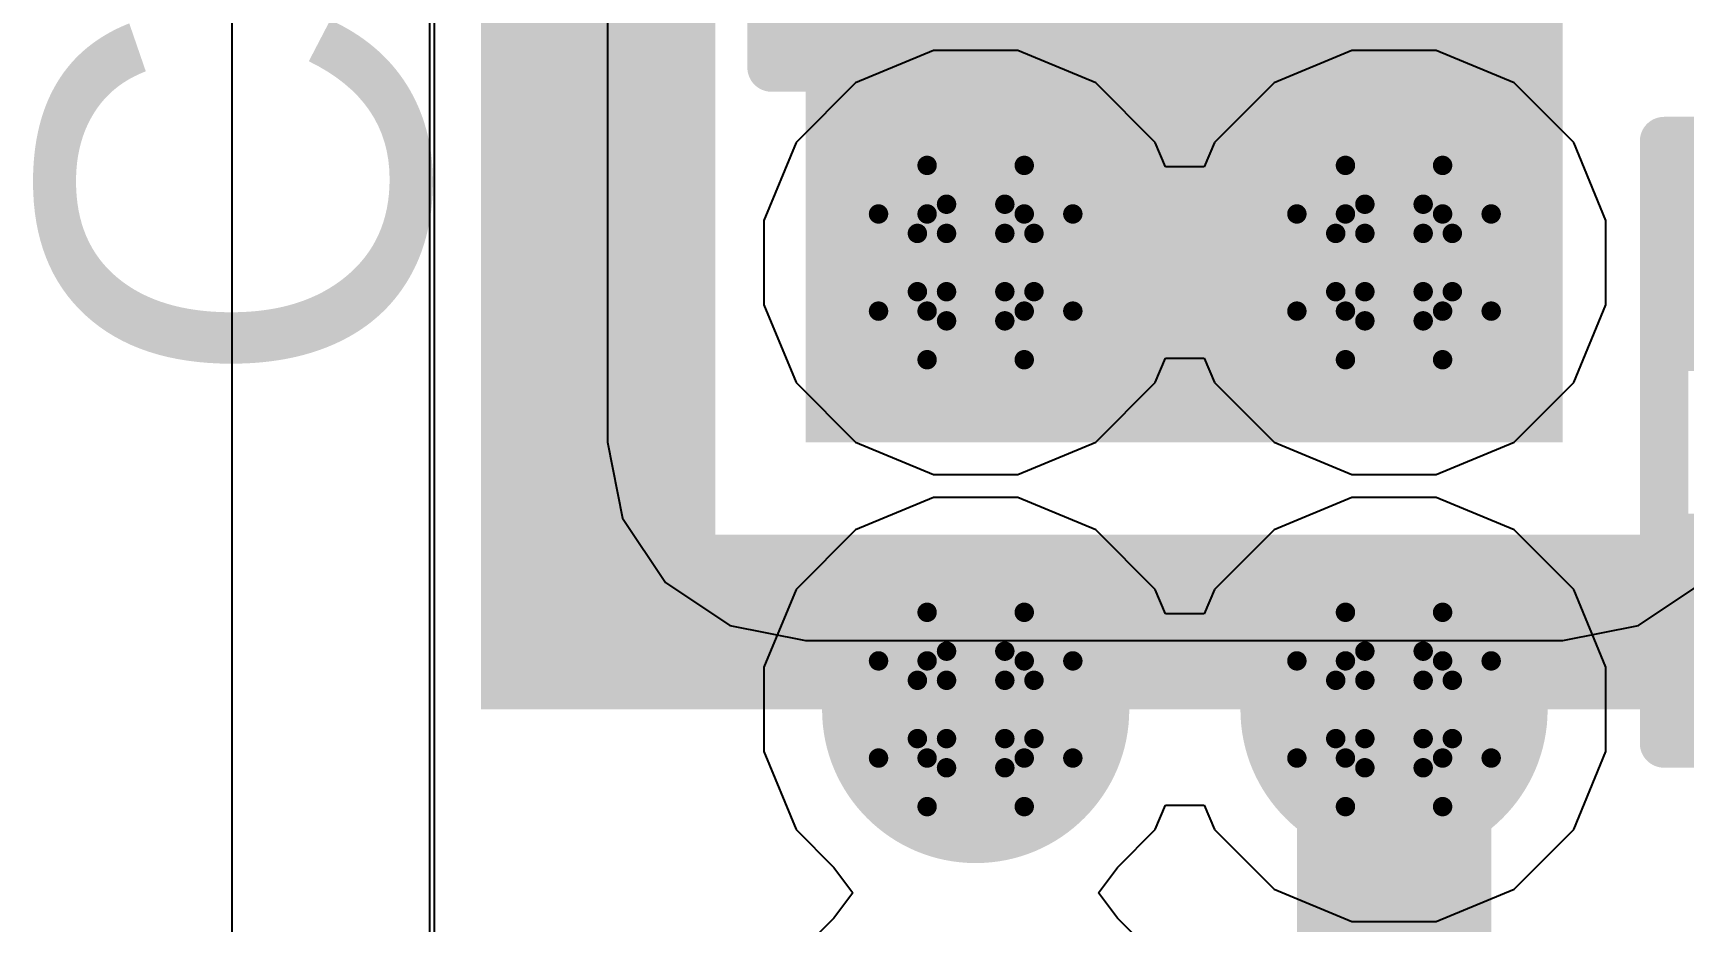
# Model space of a CAD drawing. Header units: inches. Extents: x -3 to 5259, y -3 to 5282.
# Drawn here: x 84.998 to 89.315, y 23.898 to 26.222 of the extents above; entities that cross this region are included whole.
import ezdxf

# ---------------------------------------------------------------- set-up
doc = ezdxf.new("R2010")
doc.units = ezdxf.units.IN
for name, color, linetype in [('Bottom Layer', 5, 'Continuous'), ('Bottom Solder', 6, 'Continuous'), ('Drill Drawing', 1, 'Continuous'), ('Layer 1', 16, 'Continuous'), ('Layer 2', 76, 'Continuous'), ('Top Layer', 1, 'Continuous'), ('Top Overlay', 2, 'Continuous'), ('Top Paste', 8, 'Continuous'), ('Top Solder', 216, 'Continuous'), ('Via Holes', 16, 'Continuous')]:
    doc.layers.add(name, color=color, linetype=linetype)
doc.styles.add('Arial', font='', dxfattribs={"height": 0.2})
doc.styles.get('Arial').set_extended_font_data('Arial')

# ---------------------------------------------------------------- blocks, each defined once
blk = doc.blocks.new('R___0402_52')
at = {"layer": 'Top Layer'}
for points in [[(-0.6985, -0.3175), (-0.6985, 0.3175), (-0.2413, 0.3175), (-0.2413, -0.3175)], [(0.2413, -0.3175), (0.2413, 0.3175), (0.6985, 0.3175), (0.6985, -0.3175)]]:
    blk.add_hatch(color=1, dxfattribs=at).paths.add_polyline_path(points)
at = {"layer": 'Top Paste'}
for points in [[(-0.6985, -0.3175), (-0.6985, 0.3175), (-0.2413, 0.3175), (-0.2413, -0.3175)], [(0.2413, -0.3175), (0.2413, 0.3175), (0.6985, 0.3175), (0.6985, -0.3175)]]:
    blk.add_hatch(color=8, dxfattribs=at).paths.add_polyline_path(points)
at = {"layer": 'Top Solder'}
for points in [[(-0.7535, -0.3725), (-0.7535, 0.3725), (-0.1863, 0.3725), (-0.1863, -0.3725)], [(0.1863, -0.3725), (0.1863, 0.3725), (0.7535, 0.3725), (0.7535, -0.3725)]]:
    blk.add_hatch(color=216, dxfattribs=at).paths.add_polyline_path(points)
at = {"layer": 'Top Overlay'}
for points in [[(-0.7874, 0.4064, 0.127, 0.127, 0), (0.7874, 0.4064, 0.127, 0.127, 0)], [(-0.7874, 0.4064, 0.127, 0.127, 0), (-0.7874, -0.4064, 0.127, 0.127, 0)], [(0.7874, 0.4064, 0.127, 0.127, 0), (0.7874, -0.4064, 0.127, 0.127, 0)], [(-0.7874, -0.4064, 0.127, 0.127, 0), (0.7874, -0.4064, 0.127, 0.127, 0)], [(-0.8128, -0.4318, 0.00323, 0.00323, 0), (0.8128, -0.4318, 0.00323, 0.00323, 0)]]:
    blk.add_lwpolyline(points, format="xyseb", dxfattribs=at)
for points in [[(-0.8191, 0.4064, 0.0635, 0.0635, 1), (-0.7556, 0.4064, 0.0635, 0.0635, 1)], [(-0.8191, 0.4064, 0.0635, 0.0635, 1), (-0.7556, 0.4064, 0.0635, 0.0635, 1)], [(0.7556, 0.4064, 0.0635, 0.0635, 1), (0.8191, 0.4064, 0.0635, 0.0635, 1)], [(0.7556, 0.4064, 0.0635, 0.0635, 1), (0.8191, 0.4064, 0.0635, 0.0635, 1)], [(-0.8191, -0.4064, 0.0635, 0.0635, 1), (-0.7556, -0.4064, 0.0635, 0.0635, 1)], [(-0.8191, -0.4064, 0.0635, 0.0635, 1), (-0.7556, -0.4064, 0.0635, 0.0635, 1)], [(0.7556, -0.4064, 0.0635, 0.0635, 1), (0.8191, -0.4064, 0.0635, 0.0635, 1)], [(0.7556, -0.4064, 0.0635, 0.0635, 1), (0.8191, -0.4064, 0.0635, 0.0635, 1)], [(-0.8136, -0.4318, 0.00161, 0.00161, 1), (-0.812, -0.4318, 0.00161, 0.00161, 1)], [(0.812, -0.4318, 0.00161, 0.00161, 1), (0.8136, -0.4318, 0.00161, 0.00161, 1)]]:
    blk.add_lwpolyline(points, format="xyseb", close=True, dxfattribs=at)
blk = doc.blocks.new('C___0402_232')
at = {"layer": 'Top Layer'}
for points in [[(-0.6985, -0.3175), (-0.6985, 0.3175), (-0.2413, 0.3175), (-0.2413, -0.3175)], [(0.2413, -0.3175), (0.2413, 0.3175), (0.6985, 0.3175), (0.6985, -0.3175)]]:
    blk.add_hatch(color=1, dxfattribs=at).paths.add_polyline_path(points)
at = {"layer": 'Top Paste'}
for points in [[(-0.6985, -0.3175), (-0.6985, 0.3175), (-0.2413, 0.3175), (-0.2413, -0.3175)], [(0.2413, -0.3175), (0.2413, 0.3175), (0.6985, 0.3175), (0.6985, -0.3175)]]:
    blk.add_hatch(color=8, dxfattribs=at).paths.add_polyline_path(points)
at = {"layer": 'Top Solder'}
for points in [[(-0.7585, -0.3775), (-0.7585, 0.3775), (-0.1813, 0.3775), (-0.1813, -0.3775)], [(0.1813, -0.3775), (0.1813, 0.3775), (0.7585, 0.3775), (0.7585, -0.3775)]]:
    blk.add_hatch(color=216, dxfattribs=at).paths.add_polyline_path(points)
at = {"layer": 'Top Overlay'}
for points in [[(-0.7874, 0.4064, 0.127, 0.127, 0), (-0.7874, -0.4064, 0.127, 0.127, 0)], [(-0.7874, 0.4064, 0.127, 0.127, 0), (-0.2794, 0.4064, 0.127, 0.127, 0)], [(0.2794, 0.4064, 0.127, 0.127, 0), (0.7874, 0.4064, 0.127, 0.127, 0)], [(0.7874, 0.4064, 0.127, 0.127, 0), (0.7874, -0.4064, 0.127, 0.127, 0)], [(-0.7874, -0.4064, 0.127, 0.127, 0), (-0.2794, -0.4064, 0.127, 0.127, 0)], [(0.2794, -0.4064, 0.127, 0.127, 0), (0.7874, -0.4064, 0.127, 0.127, 0)]]:
    blk.add_lwpolyline(points, format="xyseb", dxfattribs=at)
for points in [[(-0.8191, 0.4064, 0.0635, 0.0635, 1), (-0.7556, 0.4064, 0.0635, 0.0635, 1)], [(-0.8191, 0.4064, 0.0635, 0.0635, 1), (-0.7556, 0.4064, 0.0635, 0.0635, 1)], [(-0.3111, 0.4064, 0.0635, 0.0635, 1), (-0.2477, 0.4064, 0.0635, 0.0635, 1)], [(0.2477, 0.4064, 0.0635, 0.0635, 1), (0.3111, 0.4064, 0.0635, 0.0635, 1)], [(0.7556, 0.4064, 0.0635, 0.0635, 1), (0.8191, 0.4064, 0.0635, 0.0635, 1)], [(0.7556, 0.4064, 0.0635, 0.0635, 1), (0.8191, 0.4064, 0.0635, 0.0635, 1)], [(-0.8191, -0.4064, 0.0635, 0.0635, 1), (-0.7556, -0.4064, 0.0635, 0.0635, 1)], [(-0.8191, -0.4064, 0.0635, 0.0635, 1), (-0.7556, -0.4064, 0.0635, 0.0635, 1)], [(-0.3111, -0.4064, 0.0635, 0.0635, 1), (-0.2477, -0.4064, 0.0635, 0.0635, 1)], [(0.2477, -0.4064, 0.0635, 0.0635, 1), (0.3111, -0.4064, 0.0635, 0.0635, 1)], [(0.7556, -0.4064, 0.0635, 0.0635, 1), (0.8191, -0.4064, 0.0635, 0.0635, 1)], [(0.7556, -0.4064, 0.0635, 0.0635, 1), (0.8191, -0.4064, 0.0635, 0.0635, 1)]]:
    blk.add_lwpolyline(points, format="xyseb", close=True, dxfattribs=at)

msp = doc.modelspace()

# ---------------------------------------------------------------- hatches: boundary and pattern name
at = {"layer": 'Bottom Layer'}
h = msp.add_hatch(color=5, dxfattribs=at)
edge = h.paths.add_edge_path()
edge.add_arc((87.4631, 25.6222), 0.3, 0, 360)
h = msp.add_hatch(color=5, dxfattribs=at)
edge = h.paths.add_edge_path()
edge.add_arc((88.5569, 25.6222), 0.3, 0, 360)
h = msp.add_hatch(color=5, dxfattribs=at)
edge = h.paths.add_edge_path()
edge.add_arc((87.4631, 24.4538), 0.3, 0, 360)
h = msp.add_hatch(color=5, dxfattribs=at)
edge = h.paths.add_edge_path()
edge.add_arc((88.5569, 24.4538), 0.3, 0, 360)
at = {"layer": 'Bottom Solder'}
h = msp.add_hatch(color=6, dxfattribs=at)
edge = h.paths.add_edge_path()
edge.add_arc((87.4631, 25.6222), 0.4016, 0, 360)
h = msp.add_hatch(color=6, dxfattribs=at)
edge = h.paths.add_edge_path()
edge.add_arc((88.5569, 25.6222), 0.4016, 0, 360)
h = msp.add_hatch(color=6, dxfattribs=at)
edge = h.paths.add_edge_path()
edge.add_arc((87.4631, 24.4538), 0.4016, 0, 360)
h = msp.add_hatch(color=6, dxfattribs=at)
edge = h.paths.add_edge_path()
edge.add_arc((88.5569, 24.4538), 0.4016, 0, 360)
at = {"layer": 'Layer 1'}
h = msp.add_hatch(color=16, dxfattribs=at)
edge = h.paths.add_edge_path()
edge.add_arc((87.4631, 25.6222), 0.3, 0, 360)
h = msp.add_hatch(color=16, dxfattribs=at)
edge = h.paths.add_edge_path()
edge.add_arc((88.5569, 25.6222), 0.3, 0, 360)
h = msp.add_hatch(color=16, dxfattribs=at)
edge = h.paths.add_edge_path()
edge.add_arc((87.4631, 24.4538), 0.3, 0, 360)
h = msp.add_hatch(color=16, dxfattribs=at)
edge = h.paths.add_edge_path()
edge.add_arc((88.5569, 24.4538), 0.3, 0, 360)
at = {"layer": 'Layer 2'}
h = msp.add_hatch(color=76, dxfattribs=at)
edge = h.paths.add_edge_path()
edge.add_arc((87.4631, 25.6222), 0.3, 0, 360)
h = msp.add_hatch(color=76, dxfattribs=at)
edge = h.paths.add_edge_path()
edge.add_arc((88.5569, 25.6222), 0.3, 0, 360)
h = msp.add_hatch(color=76, dxfattribs=at)
edge = h.paths.add_edge_path()
edge.add_arc((87.4631, 24.4538), 0.3, 0, 360)
h = msp.add_hatch(color=76, dxfattribs=at)
edge = h.paths.add_edge_path()
edge.add_arc((88.5569, 24.4538), 0.3, 0, 360)
at = {"layer": 'Top Layer'}
for points in [[(86.1697, 24.4538), (86.7821, 24.4538), (86.7821, 27.6179), (86.1697, 27.6179)], [(87.0186, 25.1523), (88.9981, 25.1523), (88.9981, 26.9293), (87.0186, 26.9293)], [(86.3303, 24.4538), (89.987, 24.4538), (89.987, 24.911), (86.3303, 24.911)]]:
    msp.add_hatch(color=1, dxfattribs=at).paths.add_polyline_path(points)
h = msp.add_hatch(color=1, dxfattribs=at)
edge = h.paths.add_edge_path()
edge.add_arc((87.4631, 25.6222), 0.3, 0, 360)
h = msp.add_hatch(color=1, dxfattribs=at)
edge = h.paths.add_edge_path()
edge.add_arc((88.5569, 25.6222), 0.3, 0, 360)
h = msp.add_hatch(color=1, dxfattribs=at)
edge = h.paths.add_edge_path()
edge.add_arc((87.4631, 24.4538), 0.3, 0, 360)
h = msp.add_hatch(color=1, dxfattribs=at)
edge = h.paths.add_edge_path()
edge.add_arc((88.5569, 24.4538), 0.3, 0, 360)
at = {"layer": 'Top Solder'}
h = msp.add_hatch(color=216, dxfattribs=at)
edge = h.paths.add_edge_path()
edge.add_arc((87.4631, 25.6222), 0.4016, 0, 360)
h = msp.add_hatch(color=216, dxfattribs=at)
edge = h.paths.add_edge_path()
edge.add_arc((88.5569, 25.6222), 0.4016, 0, 360)
h = msp.add_hatch(color=216, dxfattribs=at)
edge = h.paths.add_edge_path()
edge.add_arc((87.4631, 24.4538), 0.4016, 0, 360)
h = msp.add_hatch(color=216, dxfattribs=at)
edge = h.paths.add_edge_path()
edge.add_arc((88.5569, 24.4538), 0.4016, 0, 360)
at = {"layer": 'Via Holes'}
h = msp.add_hatch(color=7, dxfattribs=at)
edge = h.paths.add_edge_path()
edge.add_arc((87.4631, 25.6222), 0.15, 0, 360)
h = msp.add_hatch(color=7, dxfattribs=at)
edge = h.paths.add_edge_path()
edge.add_arc((88.5569, 25.6222), 0.15, 0, 360)
h = msp.add_hatch(color=7, dxfattribs=at)
edge = h.paths.add_edge_path()
edge.add_arc((87.4631, 24.4538), 0.15, 0, 360)
h = msp.add_hatch(color=7, dxfattribs=at)
edge = h.paths.add_edge_path()
edge.add_arc((88.5569, 24.4538), 0.15, 0, 360)

# ---------------------------------------------------------------- linework, layer by layer
at = {"layer": 'Bottom Layer'}
for p, q in [((87.3529, 26.1762), (87.1492, 26.0918)), ((87.3529, 26.1762), (87.1492, 26.0918)), ((87.5733, 26.1762), (87.3529, 26.1762)), ((87.5733, 26.1762), (87.3529, 26.1762)), ((87.7769, 26.0918), (87.5733, 26.1762)), ((87.7769, 26.0918), (87.5733, 26.1762)), ((88.4467, 26.1762), (88.2431, 26.0918)), ((88.4467, 26.1762), (88.2431, 26.0918)), ((88.6671, 26.1762), (88.4467, 26.1762)), ((88.6671, 26.1762), (88.4467, 26.1762)), ((88.8707, 26.0918), (88.6671, 26.1762)), ((88.8707, 26.0918), (88.6671, 26.1762)), ((87.1492, 26.0918), (86.9934, 25.936)), ((87.1492, 26.0918), (86.9934, 25.936)), ((87.9327, 25.936), (87.7769, 26.0918)), ((87.9327, 25.936), (87.7769, 26.0918)), ((88.2431, 26.0918), (88.0872, 25.936)), ((88.2431, 26.0918), (88.0872, 25.936)), ((89.0266, 25.936), (88.8707, 26.0918)), ((89.0266, 25.936), (88.8707, 26.0918)), ((86.9934, 25.936), (86.9091, 25.7324)), ((86.9934, 25.936), (86.9091, 25.7324)), ((87.9592, 25.8721), (87.9327, 25.936)), ((87.9592, 25.8721), (87.9327, 25.936)), ((88.0872, 25.936), (88.0608, 25.8721)), ((88.0872, 25.936), (88.0608, 25.8721)), ((89.1109, 25.7324), (89.0266, 25.936)), ((89.1109, 25.7324), (89.0266, 25.936)), ((88.0608, 25.8721), (87.9592, 25.8721)), ((88.0608, 25.8721), (87.9592, 25.8721)), ((86.9091, 25.7324), (86.9091, 25.512)), ((86.9091, 25.7324), (86.9091, 25.512)), ((89.1109, 25.512), (89.1109, 25.7324)), ((89.1109, 25.512), (89.1109, 25.7324)), ((86.9091, 25.512), (86.9934, 25.3083)), ((86.9091, 25.512), (86.9934, 25.3083)), ((89.0266, 25.3083), (89.1109, 25.512)), ((89.0266, 25.3083), (89.1109, 25.512)), ((87.9327, 25.3083), (87.9592, 25.3722)), ((87.9327, 25.3083), (87.9592, 25.3722)), ((87.9592, 25.3722), (88.0608, 25.3722)), ((87.9592, 25.3722), (88.0608, 25.3722)), ((88.0608, 25.3722), (88.0872, 25.3083)), ((88.0608, 25.3722), (88.0872, 25.3083)), ((86.9934, 25.3083), (87.1492, 25.1525)), ((86.9934, 25.3083), (87.1492, 25.1525)), ((87.7769, 25.1525), (87.9327, 25.3083)), ((87.7769, 25.1525), (87.9327, 25.3083)), ((88.0872, 25.3083), (88.2431, 25.1525)), ((88.0872, 25.3083), (88.2431, 25.1525)), ((88.8707, 25.1525), (89.0266, 25.3083)), ((88.8707, 25.1525), (89.0266, 25.3083)), ((87.1492, 25.1525), (87.3529, 25.0682)), ((87.1492, 25.1525), (87.3529, 25.0682)), ((87.5733, 25.0682), (87.7769, 25.1525)), ((87.5733, 25.0682), (87.7769, 25.1525)), ((88.2431, 25.1525), (88.4467, 25.0682)), ((88.2431, 25.1525), (88.4467, 25.0682)), ((88.6671, 25.0682), (88.8707, 25.1525)), ((88.6671, 25.0682), (88.8707, 25.1525)), ((87.3529, 25.0682), (87.5733, 25.0682)), ((87.3529, 25.0682), (87.5733, 25.0682)), ((88.4467, 25.0682), (88.6671, 25.0682)), ((88.4467, 25.0682), (88.6671, 25.0682))]:
    msp.add_line(p, q, dxfattribs=at)
at = {"layer": 'Drill Drawing'}
for points in [[(87.3361, 25.7492, 0.0508, 0.0508, 0), (87.3361, 25.8762, 0.0508, 0.0508, 0)], [(87.3361, 25.8762, 0.0508, 0.0508, 0), (87.5901, 25.8762, 0.0508, 0.0508, 0)], [(87.5901, 25.7492, 0.0508, 0.0508, 0), (87.5901, 25.8762, 0.0508, 0.0508, 0)], [(88.4299, 25.7492, 0.0508, 0.0508, 0), (88.4299, 25.8762, 0.0508, 0.0508, 0)], [(88.4299, 25.8762, 0.0508, 0.0508, 0), (88.6839, 25.8762, 0.0508, 0.0508, 0)], [(88.6839, 25.7492, 0.0508, 0.0508, 0), (88.6839, 25.8762, 0.0508, 0.0508, 0)], [(87.2091, 25.4952, 0.0508, 0.0508, 0), (87.2091, 25.7492, 0.0508, 0.0508, 0)], [(87.2091, 25.7492, 0.0508, 0.0508, 0), (87.3361, 25.7492, 0.0508, 0.0508, 0)], [(87.3869, 25.6984, 0.0508, 0.0508, 0), (87.3869, 25.7746, 0.0508, 0.0508, 0)], [(87.3869, 25.7746, 0.0508, 0.0508, 0), (87.5393, 25.7746, 0.0508, 0.0508, 0)], [(87.5393, 25.6984, 0.0508, 0.0508, 0), (87.5393, 25.7746, 0.0508, 0.0508, 0)], [(87.5901, 25.7492, 0.0508, 0.0508, 0), (87.7171, 25.7492, 0.0508, 0.0508, 0)], [(87.7171, 25.4952, 0.0508, 0.0508, 0), (87.7171, 25.7492, 0.0508, 0.0508, 0)], [(88.3029, 25.4952, 0.0508, 0.0508, 0), (88.3029, 25.7492, 0.0508, 0.0508, 0)], [(88.3029, 25.7492, 0.0508, 0.0508, 0), (88.4299, 25.7492, 0.0508, 0.0508, 0)], [(88.4807, 25.6984, 0.0508, 0.0508, 0), (88.4807, 25.7746, 0.0508, 0.0508, 0)], [(88.4807, 25.7746, 0.0508, 0.0508, 0), (88.6331, 25.7746, 0.0508, 0.0508, 0)], [(88.6331, 25.6984, 0.0508, 0.0508, 0), (88.6331, 25.7746, 0.0508, 0.0508, 0)], [(88.6839, 25.7492, 0.0508, 0.0508, 0), (88.8109, 25.7492, 0.0508, 0.0508, 0)], [(88.8109, 25.4952, 0.0508, 0.0508, 0), (88.8109, 25.7492, 0.0508, 0.0508, 0)], [(87.3107, 25.546, 0.0508, 0.0508, 0), (87.3107, 25.6984, 0.0508, 0.0508, 0)], [(87.3107, 25.6984, 0.0508, 0.0508, 0), (87.3869, 25.6984, 0.0508, 0.0508, 0)], [(87.5393, 25.6984, 0.0508, 0.0508, 0), (87.6155, 25.6984, 0.0508, 0.0508, 0)], [(87.6155, 25.546, 0.0508, 0.0508, 0), (87.6155, 25.6984, 0.0508, 0.0508, 0)], [(88.4045, 25.546, 0.0508, 0.0508, 0), (88.4045, 25.6984, 0.0508, 0.0508, 0)], [(88.4045, 25.6984, 0.0508, 0.0508, 0), (88.4807, 25.6984, 0.0508, 0.0508, 0)], [(88.6331, 25.6984, 0.0508, 0.0508, 0), (88.7093, 25.6984, 0.0508, 0.0508, 0)], [(88.7093, 25.546, 0.0508, 0.0508, 0), (88.7093, 25.6984, 0.0508, 0.0508, 0)], [(87.3107, 25.546, 0.0508, 0.0508, 0), (87.3869, 25.546, 0.0508, 0.0508, 0)], [(87.3869, 25.4698, 0.0508, 0.0508, 0), (87.3869, 25.546, 0.0508, 0.0508, 0)], [(87.5393, 25.546, 0.0508, 0.0508, 0), (87.6155, 25.546, 0.0508, 0.0508, 0)], [(87.5393, 25.4698, 0.0508, 0.0508, 0), (87.5393, 25.546, 0.0508, 0.0508, 0)], [(88.4045, 25.546, 0.0508, 0.0508, 0), (88.4807, 25.546, 0.0508, 0.0508, 0)], [(88.4807, 25.4698, 0.0508, 0.0508, 0), (88.4807, 25.546, 0.0508, 0.0508, 0)], [(88.6331, 25.546, 0.0508, 0.0508, 0), (88.7093, 25.546, 0.0508, 0.0508, 0)], [(88.6331, 25.4698, 0.0508, 0.0508, 0), (88.6331, 25.546, 0.0508, 0.0508, 0)], [(87.2091, 25.4952, 0.0508, 0.0508, 0), (87.3361, 25.4952, 0.0508, 0.0508, 0)], [(87.3361, 25.3682, 0.0508, 0.0508, 0), (87.3361, 25.4952, 0.0508, 0.0508, 0)], [(87.5901, 25.4952, 0.0508, 0.0508, 0), (87.7171, 25.4952, 0.0508, 0.0508, 0)], [(87.5901, 25.3682, 0.0508, 0.0508, 0), (87.5901, 25.4952, 0.0508, 0.0508, 0)], [(88.3029, 25.4952, 0.0508, 0.0508, 0), (88.4299, 25.4952, 0.0508, 0.0508, 0)], [(88.4299, 25.3682, 0.0508, 0.0508, 0), (88.4299, 25.4952, 0.0508, 0.0508, 0)], [(88.6839, 25.4952, 0.0508, 0.0508, 0), (88.8109, 25.4952, 0.0508, 0.0508, 0)], [(88.6839, 25.3682, 0.0508, 0.0508, 0), (88.6839, 25.4952, 0.0508, 0.0508, 0)], [(87.3869, 25.4698, 0.0508, 0.0508, 0), (87.5393, 25.4698, 0.0508, 0.0508, 0)], [(88.4807, 25.4698, 0.0508, 0.0508, 0), (88.6331, 25.4698, 0.0508, 0.0508, 0)], [(87.3361, 25.3682, 0.0508, 0.0508, 0), (87.5901, 25.3682, 0.0508, 0.0508, 0)], [(88.4299, 25.3682, 0.0508, 0.0508, 0), (88.6839, 25.3682, 0.0508, 0.0508, 0)], [(87.3361, 24.5808, 0.0508, 0.0508, 0), (87.3361, 24.7078, 0.0508, 0.0508, 0)], [(87.3361, 24.7078, 0.0508, 0.0508, 0), (87.5901, 24.7078, 0.0508, 0.0508, 0)], [(87.5901, 24.5808, 0.0508, 0.0508, 0), (87.5901, 24.7078, 0.0508, 0.0508, 0)], [(88.4299, 24.5808, 0.0508, 0.0508, 0), (88.4299, 24.7078, 0.0508, 0.0508, 0)], [(88.4299, 24.7078, 0.0508, 0.0508, 0), (88.6839, 24.7078, 0.0508, 0.0508, 0)], [(88.6839, 24.5808, 0.0508, 0.0508, 0), (88.6839, 24.7078, 0.0508, 0.0508, 0)], [(87.2091, 24.3268, 0.0508, 0.0508, 0), (87.2091, 24.5808, 0.0508, 0.0508, 0)], [(87.2091, 24.5808, 0.0508, 0.0508, 0), (87.3361, 24.5808, 0.0508, 0.0508, 0)], [(87.3869, 24.53, 0.0508, 0.0508, 0), (87.3869, 24.6062, 0.0508, 0.0508, 0)], [(87.3869, 24.6062, 0.0508, 0.0508, 0), (87.5393, 24.6062, 0.0508, 0.0508, 0)], [(87.5393, 24.53, 0.0508, 0.0508, 0), (87.5393, 24.6062, 0.0508, 0.0508, 0)], [(87.5901, 24.5808, 0.0508, 0.0508, 0), (87.7171, 24.5808, 0.0508, 0.0508, 0)], [(87.7171, 24.3268, 0.0508, 0.0508, 0), (87.7171, 24.5808, 0.0508, 0.0508, 0)], [(88.3029, 24.3268, 0.0508, 0.0508, 0), (88.3029, 24.5808, 0.0508, 0.0508, 0)], [(88.3029, 24.5808, 0.0508, 0.0508, 0), (88.4299, 24.5808, 0.0508, 0.0508, 0)], [(88.4807, 24.53, 0.0508, 0.0508, 0), (88.4807, 24.6062, 0.0508, 0.0508, 0)], [(88.4807, 24.6062, 0.0508, 0.0508, 0), (88.6331, 24.6062, 0.0508, 0.0508, 0)], [(88.6331, 24.53, 0.0508, 0.0508, 0), (88.6331, 24.6062, 0.0508, 0.0508, 0)], [(88.6839, 24.5808, 0.0508, 0.0508, 0), (88.8109, 24.5808, 0.0508, 0.0508, 0)], [(88.8109, 24.3268, 0.0508, 0.0508, 0), (88.8109, 24.5808, 0.0508, 0.0508, 0)], [(87.3107, 24.3776, 0.0508, 0.0508, 0), (87.3107, 24.53, 0.0508, 0.0508, 0)], [(87.3107, 24.53, 0.0508, 0.0508, 0), (87.3869, 24.53, 0.0508, 0.0508, 0)], [(87.5393, 24.53, 0.0508, 0.0508, 0), (87.6155, 24.53, 0.0508, 0.0508, 0)], [(87.6155, 24.3776, 0.0508, 0.0508, 0), (87.6155, 24.53, 0.0508, 0.0508, 0)], [(88.4045, 24.3776, 0.0508, 0.0508, 0), (88.4045, 24.53, 0.0508, 0.0508, 0)], [(88.4045, 24.53, 0.0508, 0.0508, 0), (88.4807, 24.53, 0.0508, 0.0508, 0)], [(88.6331, 24.53, 0.0508, 0.0508, 0), (88.7093, 24.53, 0.0508, 0.0508, 0)], [(88.7093, 24.3776, 0.0508, 0.0508, 0), (88.7093, 24.53, 0.0508, 0.0508, 0)], [(87.3107, 24.3776, 0.0508, 0.0508, 0), (87.3869, 24.3776, 0.0508, 0.0508, 0)], [(87.3869, 24.3014, 0.0508, 0.0508, 0), (87.3869, 24.3776, 0.0508, 0.0508, 0)], [(87.5393, 24.3776, 0.0508, 0.0508, 0), (87.6155, 24.3776, 0.0508, 0.0508, 0)], [(87.5393, 24.3014, 0.0508, 0.0508, 0), (87.5393, 24.3776, 0.0508, 0.0508, 0)], [(88.4045, 24.3776, 0.0508, 0.0508, 0), (88.4807, 24.3776, 0.0508, 0.0508, 0)], [(88.4807, 24.3014, 0.0508, 0.0508, 0), (88.4807, 24.3776, 0.0508, 0.0508, 0)], [(88.6331, 24.3776, 0.0508, 0.0508, 0), (88.7093, 24.3776, 0.0508, 0.0508, 0)], [(88.6331, 24.3014, 0.0508, 0.0508, 0), (88.6331, 24.3776, 0.0508, 0.0508, 0)], [(87.2091, 24.3268, 0.0508, 0.0508, 0), (87.3361, 24.3268, 0.0508, 0.0508, 0)], [(87.3361, 24.1998, 0.0508, 0.0508, 0), (87.3361, 24.3268, 0.0508, 0.0508, 0)], [(87.5901, 24.3268, 0.0508, 0.0508, 0), (87.7171, 24.3268, 0.0508, 0.0508, 0)], [(87.5901, 24.1998, 0.0508, 0.0508, 0), (87.5901, 24.3268, 0.0508, 0.0508, 0)], [(88.3029, 24.3268, 0.0508, 0.0508, 0), (88.4299, 24.3268, 0.0508, 0.0508, 0)], [(88.4299, 24.1998, 0.0508, 0.0508, 0), (88.4299, 24.3268, 0.0508, 0.0508, 0)], [(88.6839, 24.3268, 0.0508, 0.0508, 0), (88.8109, 24.3268, 0.0508, 0.0508, 0)], [(88.6839, 24.1998, 0.0508, 0.0508, 0), (88.6839, 24.3268, 0.0508, 0.0508, 0)], [(87.3869, 24.3014, 0.0508, 0.0508, 0), (87.5393, 24.3014, 0.0508, 0.0508, 0)], [(88.4807, 24.3014, 0.0508, 0.0508, 0), (88.6331, 24.3014, 0.0508, 0.0508, 0)], [(87.3361, 24.1998, 0.0508, 0.0508, 0), (87.5901, 24.1998, 0.0508, 0.0508, 0)], [(88.4299, 24.1998, 0.0508, 0.0508, 0), (88.6839, 24.1998, 0.0508, 0.0508, 0)]]:
    msp.add_lwpolyline(points, format="xyseb", dxfattribs=at)
for points in [[(87.3234, 25.8762, 0.0254, 0.0254, 1), (87.3488, 25.8762, 0.0254, 0.0254, 1)], [(87.3234, 25.8762, 0.0254, 0.0254, 1), (87.3488, 25.8762, 0.0254, 0.0254, 1)], [(87.5774, 25.8762, 0.0254, 0.0254, 1), (87.6028, 25.8762, 0.0254, 0.0254, 1)], [(87.5774, 25.8762, 0.0254, 0.0254, 1), (87.6028, 25.8762, 0.0254, 0.0254, 1)], [(88.4172, 25.8762, 0.0254, 0.0254, 1), (88.4426, 25.8762, 0.0254, 0.0254, 1)], [(88.4172, 25.8762, 0.0254, 0.0254, 1), (88.4426, 25.8762, 0.0254, 0.0254, 1)], [(88.6712, 25.8762, 0.0254, 0.0254, 1), (88.6966, 25.8762, 0.0254, 0.0254, 1)], [(88.6712, 25.8762, 0.0254, 0.0254, 1), (88.6966, 25.8762, 0.0254, 0.0254, 1)], [(87.1964, 25.7492, 0.0254, 0.0254, 1), (87.2218, 25.7492, 0.0254, 0.0254, 1)], [(87.1964, 25.7492, 0.0254, 0.0254, 1), (87.2218, 25.7492, 0.0254, 0.0254, 1)], [(87.3234, 25.7492, 0.0254, 0.0254, 1), (87.3488, 25.7492, 0.0254, 0.0254, 1)], [(87.3234, 25.7492, 0.0254, 0.0254, 1), (87.3488, 25.7492, 0.0254, 0.0254, 1)], [(87.3742, 25.7746, 0.0254, 0.0254, 1), (87.3996, 25.7746, 0.0254, 0.0254, 1)], [(87.3742, 25.7746, 0.0254, 0.0254, 1), (87.3996, 25.7746, 0.0254, 0.0254, 1)], [(87.5266, 25.7746, 0.0254, 0.0254, 1), (87.552, 25.7746, 0.0254, 0.0254, 1)], [(87.5266, 25.7746, 0.0254, 0.0254, 1), (87.552, 25.7746, 0.0254, 0.0254, 1)], [(87.5774, 25.7492, 0.0254, 0.0254, 1), (87.6028, 25.7492, 0.0254, 0.0254, 1)], [(87.5774, 25.7492, 0.0254, 0.0254, 1), (87.6028, 25.7492, 0.0254, 0.0254, 1)], [(87.7044, 25.7492, 0.0254, 0.0254, 1), (87.7298, 25.7492, 0.0254, 0.0254, 1)], [(87.7044, 25.7492, 0.0254, 0.0254, 1), (87.7298, 25.7492, 0.0254, 0.0254, 1)], [(88.2902, 25.7492, 0.0254, 0.0254, 1), (88.3156, 25.7492, 0.0254, 0.0254, 1)], [(88.2902, 25.7492, 0.0254, 0.0254, 1), (88.3156, 25.7492, 0.0254, 0.0254, 1)], [(88.4172, 25.7492, 0.0254, 0.0254, 1), (88.4426, 25.7492, 0.0254, 0.0254, 1)], [(88.4172, 25.7492, 0.0254, 0.0254, 1), (88.4426, 25.7492, 0.0254, 0.0254, 1)], [(88.468, 25.7746, 0.0254, 0.0254, 1), (88.4934, 25.7746, 0.0254, 0.0254, 1)], [(88.468, 25.7746, 0.0254, 0.0254, 1), (88.4934, 25.7746, 0.0254, 0.0254, 1)], [(88.6204, 25.7746, 0.0254, 0.0254, 1), (88.6458, 25.7746, 0.0254, 0.0254, 1)], [(88.6204, 25.7746, 0.0254, 0.0254, 1), (88.6458, 25.7746, 0.0254, 0.0254, 1)], [(88.6712, 25.7492, 0.0254, 0.0254, 1), (88.6966, 25.7492, 0.0254, 0.0254, 1)], [(88.6712, 25.7492, 0.0254, 0.0254, 1), (88.6966, 25.7492, 0.0254, 0.0254, 1)], [(88.7982, 25.7492, 0.0254, 0.0254, 1), (88.8236, 25.7492, 0.0254, 0.0254, 1)], [(88.7982, 25.7492, 0.0254, 0.0254, 1), (88.8236, 25.7492, 0.0254, 0.0254, 1)], [(87.298, 25.6984, 0.0254, 0.0254, 1), (87.3234, 25.6984, 0.0254, 0.0254, 1)], [(87.298, 25.6984, 0.0254, 0.0254, 1), (87.3234, 25.6984, 0.0254, 0.0254, 1)], [(87.3742, 25.6984, 0.0254, 0.0254, 1), (87.3996, 25.6984, 0.0254, 0.0254, 1)], [(87.3742, 25.6984, 0.0254, 0.0254, 1), (87.3996, 25.6984, 0.0254, 0.0254, 1)], [(87.5266, 25.6984, 0.0254, 0.0254, 1), (87.552, 25.6984, 0.0254, 0.0254, 1)], [(87.5266, 25.6984, 0.0254, 0.0254, 1), (87.552, 25.6984, 0.0254, 0.0254, 1)], [(87.6028, 25.6984, 0.0254, 0.0254, 1), (87.6282, 25.6984, 0.0254, 0.0254, 1)], [(87.6028, 25.6984, 0.0254, 0.0254, 1), (87.6282, 25.6984, 0.0254, 0.0254, 1)], [(88.3918, 25.6984, 0.0254, 0.0254, 1), (88.4172, 25.6984, 0.0254, 0.0254, 1)], [(88.3918, 25.6984, 0.0254, 0.0254, 1), (88.4172, 25.6984, 0.0254, 0.0254, 1)], [(88.468, 25.6984, 0.0254, 0.0254, 1), (88.4934, 25.6984, 0.0254, 0.0254, 1)], [(88.468, 25.6984, 0.0254, 0.0254, 1), (88.4934, 25.6984, 0.0254, 0.0254, 1)], [(88.6204, 25.6984, 0.0254, 0.0254, 1), (88.6458, 25.6984, 0.0254, 0.0254, 1)], [(88.6204, 25.6984, 0.0254, 0.0254, 1), (88.6458, 25.6984, 0.0254, 0.0254, 1)], [(88.6966, 25.6984, 0.0254, 0.0254, 1), (88.722, 25.6984, 0.0254, 0.0254, 1)], [(88.6966, 25.6984, 0.0254, 0.0254, 1), (88.722, 25.6984, 0.0254, 0.0254, 1)], [(87.298, 25.546, 0.0254, 0.0254, 1), (87.3234, 25.546, 0.0254, 0.0254, 1)], [(87.298, 25.546, 0.0254, 0.0254, 1), (87.3234, 25.546, 0.0254, 0.0254, 1)], [(87.3742, 25.546, 0.0254, 0.0254, 1), (87.3996, 25.546, 0.0254, 0.0254, 1)], [(87.3742, 25.546, 0.0254, 0.0254, 1), (87.3996, 25.546, 0.0254, 0.0254, 1)], [(87.5266, 25.546, 0.0254, 0.0254, 1), (87.552, 25.546, 0.0254, 0.0254, 1)], [(87.5266, 25.546, 0.0254, 0.0254, 1), (87.552, 25.546, 0.0254, 0.0254, 1)], [(87.6028, 25.546, 0.0254, 0.0254, 1), (87.6282, 25.546, 0.0254, 0.0254, 1)], [(87.6028, 25.546, 0.0254, 0.0254, 1), (87.6282, 25.546, 0.0254, 0.0254, 1)], [(88.3918, 25.546, 0.0254, 0.0254, 1), (88.4172, 25.546, 0.0254, 0.0254, 1)], [(88.3918, 25.546, 0.0254, 0.0254, 1), (88.4172, 25.546, 0.0254, 0.0254, 1)], [(88.468, 25.546, 0.0254, 0.0254, 1), (88.4934, 25.546, 0.0254, 0.0254, 1)], [(88.468, 25.546, 0.0254, 0.0254, 1), (88.4934, 25.546, 0.0254, 0.0254, 1)], [(88.6204, 25.546, 0.0254, 0.0254, 1), (88.6458, 25.546, 0.0254, 0.0254, 1)], [(88.6204, 25.546, 0.0254, 0.0254, 1), (88.6458, 25.546, 0.0254, 0.0254, 1)], [(88.6966, 25.546, 0.0254, 0.0254, 1), (88.722, 25.546, 0.0254, 0.0254, 1)], [(88.6966, 25.546, 0.0254, 0.0254, 1), (88.722, 25.546, 0.0254, 0.0254, 1)], [(87.1964, 25.4952, 0.0254, 0.0254, 1), (87.2218, 25.4952, 0.0254, 0.0254, 1)], [(87.1964, 25.4952, 0.0254, 0.0254, 1), (87.2218, 25.4952, 0.0254, 0.0254, 1)], [(87.3234, 25.4952, 0.0254, 0.0254, 1), (87.3488, 25.4952, 0.0254, 0.0254, 1)], [(87.3234, 25.4952, 0.0254, 0.0254, 1), (87.3488, 25.4952, 0.0254, 0.0254, 1)], [(87.5774, 25.4952, 0.0254, 0.0254, 1), (87.6028, 25.4952, 0.0254, 0.0254, 1)], [(87.5774, 25.4952, 0.0254, 0.0254, 1), (87.6028, 25.4952, 0.0254, 0.0254, 1)], [(87.7044, 25.4952, 0.0254, 0.0254, 1), (87.7298, 25.4952, 0.0254, 0.0254, 1)], [(87.7044, 25.4952, 0.0254, 0.0254, 1), (87.7298, 25.4952, 0.0254, 0.0254, 1)], [(88.2902, 25.4952, 0.0254, 0.0254, 1), (88.3156, 25.4952, 0.0254, 0.0254, 1)], [(88.2902, 25.4952, 0.0254, 0.0254, 1), (88.3156, 25.4952, 0.0254, 0.0254, 1)], [(88.4172, 25.4952, 0.0254, 0.0254, 1), (88.4426, 25.4952, 0.0254, 0.0254, 1)], [(88.4172, 25.4952, 0.0254, 0.0254, 1), (88.4426, 25.4952, 0.0254, 0.0254, 1)], [(88.6712, 25.4952, 0.0254, 0.0254, 1), (88.6966, 25.4952, 0.0254, 0.0254, 1)], [(88.6712, 25.4952, 0.0254, 0.0254, 1), (88.6966, 25.4952, 0.0254, 0.0254, 1)], [(88.7982, 25.4952, 0.0254, 0.0254, 1), (88.8236, 25.4952, 0.0254, 0.0254, 1)], [(88.7982, 25.4952, 0.0254, 0.0254, 1), (88.8236, 25.4952, 0.0254, 0.0254, 1)], [(87.3742, 25.4698, 0.0254, 0.0254, 1), (87.3996, 25.4698, 0.0254, 0.0254, 1)], [(87.3742, 25.4698, 0.0254, 0.0254, 1), (87.3996, 25.4698, 0.0254, 0.0254, 1)], [(87.5266, 25.4698, 0.0254, 0.0254, 1), (87.552, 25.4698, 0.0254, 0.0254, 1)], [(87.5266, 25.4698, 0.0254, 0.0254, 1), (87.552, 25.4698, 0.0254, 0.0254, 1)], [(88.468, 25.4698, 0.0254, 0.0254, 1), (88.4934, 25.4698, 0.0254, 0.0254, 1)], [(88.468, 25.4698, 0.0254, 0.0254, 1), (88.4934, 25.4698, 0.0254, 0.0254, 1)], [(88.6204, 25.4698, 0.0254, 0.0254, 1), (88.6458, 25.4698, 0.0254, 0.0254, 1)], [(88.6204, 25.4698, 0.0254, 0.0254, 1), (88.6458, 25.4698, 0.0254, 0.0254, 1)], [(87.3234, 25.3682, 0.0254, 0.0254, 1), (87.3488, 25.3682, 0.0254, 0.0254, 1)], [(87.3234, 25.3682, 0.0254, 0.0254, 1), (87.3488, 25.3682, 0.0254, 0.0254, 1)], [(87.5774, 25.3682, 0.0254, 0.0254, 1), (87.6028, 25.3682, 0.0254, 0.0254, 1)], [(87.5774, 25.3682, 0.0254, 0.0254, 1), (87.6028, 25.3682, 0.0254, 0.0254, 1)], [(88.4172, 25.3682, 0.0254, 0.0254, 1), (88.4426, 25.3682, 0.0254, 0.0254, 1)], [(88.4172, 25.3682, 0.0254, 0.0254, 1), (88.4426, 25.3682, 0.0254, 0.0254, 1)], [(88.6712, 25.3682, 0.0254, 0.0254, 1), (88.6966, 25.3682, 0.0254, 0.0254, 1)], [(88.6712, 25.3682, 0.0254, 0.0254, 1), (88.6966, 25.3682, 0.0254, 0.0254, 1)], [(87.3234, 24.7078, 0.0254, 0.0254, 1), (87.3488, 24.7078, 0.0254, 0.0254, 1)], [(87.3234, 24.7078, 0.0254, 0.0254, 1), (87.3488, 24.7078, 0.0254, 0.0254, 1)], [(87.5774, 24.7078, 0.0254, 0.0254, 1), (87.6028, 24.7078, 0.0254, 0.0254, 1)], [(87.5774, 24.7078, 0.0254, 0.0254, 1), (87.6028, 24.7078, 0.0254, 0.0254, 1)], [(88.4172, 24.7078, 0.0254, 0.0254, 1), (88.4426, 24.7078, 0.0254, 0.0254, 1)], [(88.4172, 24.7078, 0.0254, 0.0254, 1), (88.4426, 24.7078, 0.0254, 0.0254, 1)], [(88.6712, 24.7078, 0.0254, 0.0254, 1), (88.6966, 24.7078, 0.0254, 0.0254, 1)], [(88.6712, 24.7078, 0.0254, 0.0254, 1), (88.6966, 24.7078, 0.0254, 0.0254, 1)], [(87.1964, 24.5808, 0.0254, 0.0254, 1), (87.2218, 24.5808, 0.0254, 0.0254, 1)], [(87.1964, 24.5808, 0.0254, 0.0254, 1), (87.2218, 24.5808, 0.0254, 0.0254, 1)], [(87.3234, 24.5808, 0.0254, 0.0254, 1), (87.3488, 24.5808, 0.0254, 0.0254, 1)], [(87.3234, 24.5808, 0.0254, 0.0254, 1), (87.3488, 24.5808, 0.0254, 0.0254, 1)], [(87.3742, 24.6062, 0.0254, 0.0254, 1), (87.3996, 24.6062, 0.0254, 0.0254, 1)], [(87.3742, 24.6062, 0.0254, 0.0254, 1), (87.3996, 24.6062, 0.0254, 0.0254, 1)], [(87.5266, 24.6062, 0.0254, 0.0254, 1), (87.552, 24.6062, 0.0254, 0.0254, 1)], [(87.5266, 24.6062, 0.0254, 0.0254, 1), (87.552, 24.6062, 0.0254, 0.0254, 1)], [(87.5774, 24.5808, 0.0254, 0.0254, 1), (87.6028, 24.5808, 0.0254, 0.0254, 1)], [(87.5774, 24.5808, 0.0254, 0.0254, 1), (87.6028, 24.5808, 0.0254, 0.0254, 1)], [(87.7044, 24.5808, 0.0254, 0.0254, 1), (87.7298, 24.5808, 0.0254, 0.0254, 1)], [(87.7044, 24.5808, 0.0254, 0.0254, 1), (87.7298, 24.5808, 0.0254, 0.0254, 1)], [(88.2902, 24.5808, 0.0254, 0.0254, 1), (88.3156, 24.5808, 0.0254, 0.0254, 1)], [(88.2902, 24.5808, 0.0254, 0.0254, 1), (88.3156, 24.5808, 0.0254, 0.0254, 1)], [(88.4172, 24.5808, 0.0254, 0.0254, 1), (88.4426, 24.5808, 0.0254, 0.0254, 1)], [(88.4172, 24.5808, 0.0254, 0.0254, 1), (88.4426, 24.5808, 0.0254, 0.0254, 1)], [(88.468, 24.6062, 0.0254, 0.0254, 1), (88.4934, 24.6062, 0.0254, 0.0254, 1)], [(88.468, 24.6062, 0.0254, 0.0254, 1), (88.4934, 24.6062, 0.0254, 0.0254, 1)], [(88.6204, 24.6062, 0.0254, 0.0254, 1), (88.6458, 24.6062, 0.0254, 0.0254, 1)], [(88.6204, 24.6062, 0.0254, 0.0254, 1), (88.6458, 24.6062, 0.0254, 0.0254, 1)], [(88.6712, 24.5808, 0.0254, 0.0254, 1), (88.6966, 24.5808, 0.0254, 0.0254, 1)], [(88.6712, 24.5808, 0.0254, 0.0254, 1), (88.6966, 24.5808, 0.0254, 0.0254, 1)], [(88.7982, 24.5808, 0.0254, 0.0254, 1), (88.8236, 24.5808, 0.0254, 0.0254, 1)], [(88.7982, 24.5808, 0.0254, 0.0254, 1), (88.8236, 24.5808, 0.0254, 0.0254, 1)], [(87.298, 24.53, 0.0254, 0.0254, 1), (87.3234, 24.53, 0.0254, 0.0254, 1)], [(87.298, 24.53, 0.0254, 0.0254, 1), (87.3234, 24.53, 0.0254, 0.0254, 1)], [(87.3742, 24.53, 0.0254, 0.0254, 1), (87.3996, 24.53, 0.0254, 0.0254, 1)], [(87.3742, 24.53, 0.0254, 0.0254, 1), (87.3996, 24.53, 0.0254, 0.0254, 1)], [(87.5266, 24.53, 0.0254, 0.0254, 1), (87.552, 24.53, 0.0254, 0.0254, 1)], [(87.5266, 24.53, 0.0254, 0.0254, 1), (87.552, 24.53, 0.0254, 0.0254, 1)], [(87.6028, 24.53, 0.0254, 0.0254, 1), (87.6282, 24.53, 0.0254, 0.0254, 1)], [(87.6028, 24.53, 0.0254, 0.0254, 1), (87.6282, 24.53, 0.0254, 0.0254, 1)], [(88.3918, 24.53, 0.0254, 0.0254, 1), (88.4172, 24.53, 0.0254, 0.0254, 1)], [(88.3918, 24.53, 0.0254, 0.0254, 1), (88.4172, 24.53, 0.0254, 0.0254, 1)], [(88.468, 24.53, 0.0254, 0.0254, 1), (88.4934, 24.53, 0.0254, 0.0254, 1)], [(88.468, 24.53, 0.0254, 0.0254, 1), (88.4934, 24.53, 0.0254, 0.0254, 1)], [(88.6204, 24.53, 0.0254, 0.0254, 1), (88.6458, 24.53, 0.0254, 0.0254, 1)], [(88.6204, 24.53, 0.0254, 0.0254, 1), (88.6458, 24.53, 0.0254, 0.0254, 1)], [(88.6966, 24.53, 0.0254, 0.0254, 1), (88.722, 24.53, 0.0254, 0.0254, 1)], [(88.6966, 24.53, 0.0254, 0.0254, 1), (88.722, 24.53, 0.0254, 0.0254, 1)], [(87.298, 24.3776, 0.0254, 0.0254, 1), (87.3234, 24.3776, 0.0254, 0.0254, 1)], [(87.298, 24.3776, 0.0254, 0.0254, 1), (87.3234, 24.3776, 0.0254, 0.0254, 1)], [(87.3742, 24.3776, 0.0254, 0.0254, 1), (87.3996, 24.3776, 0.0254, 0.0254, 1)], [(87.3742, 24.3776, 0.0254, 0.0254, 1), (87.3996, 24.3776, 0.0254, 0.0254, 1)], [(87.5266, 24.3776, 0.0254, 0.0254, 1), (87.552, 24.3776, 0.0254, 0.0254, 1)], [(87.5266, 24.3776, 0.0254, 0.0254, 1), (87.552, 24.3776, 0.0254, 0.0254, 1)], [(87.6028, 24.3776, 0.0254, 0.0254, 1), (87.6282, 24.3776, 0.0254, 0.0254, 1)], [(87.6028, 24.3776, 0.0254, 0.0254, 1), (87.6282, 24.3776, 0.0254, 0.0254, 1)], [(88.3918, 24.3776, 0.0254, 0.0254, 1), (88.4172, 24.3776, 0.0254, 0.0254, 1)], [(88.3918, 24.3776, 0.0254, 0.0254, 1), (88.4172, 24.3776, 0.0254, 0.0254, 1)], [(88.468, 24.3776, 0.0254, 0.0254, 1), (88.4934, 24.3776, 0.0254, 0.0254, 1)], [(88.468, 24.3776, 0.0254, 0.0254, 1), (88.4934, 24.3776, 0.0254, 0.0254, 1)], [(88.6204, 24.3776, 0.0254, 0.0254, 1), (88.6458, 24.3776, 0.0254, 0.0254, 1)], [(88.6204, 24.3776, 0.0254, 0.0254, 1), (88.6458, 24.3776, 0.0254, 0.0254, 1)], [(88.6966, 24.3776, 0.0254, 0.0254, 1), (88.722, 24.3776, 0.0254, 0.0254, 1)], [(88.6966, 24.3776, 0.0254, 0.0254, 1), (88.722, 24.3776, 0.0254, 0.0254, 1)], [(87.1964, 24.3268, 0.0254, 0.0254, 1), (87.2218, 24.3268, 0.0254, 0.0254, 1)], [(87.1964, 24.3268, 0.0254, 0.0254, 1), (87.2218, 24.3268, 0.0254, 0.0254, 1)], [(87.3234, 24.3268, 0.0254, 0.0254, 1), (87.3488, 24.3268, 0.0254, 0.0254, 1)], [(87.3234, 24.3268, 0.0254, 0.0254, 1), (87.3488, 24.3268, 0.0254, 0.0254, 1)], [(87.5774, 24.3268, 0.0254, 0.0254, 1), (87.6028, 24.3268, 0.0254, 0.0254, 1)], [(87.5774, 24.3268, 0.0254, 0.0254, 1), (87.6028, 24.3268, 0.0254, 0.0254, 1)], [(87.7044, 24.3268, 0.0254, 0.0254, 1), (87.7298, 24.3268, 0.0254, 0.0254, 1)], [(87.7044, 24.3268, 0.0254, 0.0254, 1), (87.7298, 24.3268, 0.0254, 0.0254, 1)], [(88.2902, 24.3268, 0.0254, 0.0254, 1), (88.3156, 24.3268, 0.0254, 0.0254, 1)], [(88.2902, 24.3268, 0.0254, 0.0254, 1), (88.3156, 24.3268, 0.0254, 0.0254, 1)], [(88.4172, 24.3268, 0.0254, 0.0254, 1), (88.4426, 24.3268, 0.0254, 0.0254, 1)], [(88.4172, 24.3268, 0.0254, 0.0254, 1), (88.4426, 24.3268, 0.0254, 0.0254, 1)], [(88.6712, 24.3268, 0.0254, 0.0254, 1), (88.6966, 24.3268, 0.0254, 0.0254, 1)], [(88.6712, 24.3268, 0.0254, 0.0254, 1), (88.6966, 24.3268, 0.0254, 0.0254, 1)], [(88.7982, 24.3268, 0.0254, 0.0254, 1), (88.8236, 24.3268, 0.0254, 0.0254, 1)], [(88.7982, 24.3268, 0.0254, 0.0254, 1), (88.8236, 24.3268, 0.0254, 0.0254, 1)], [(87.3742, 24.3014, 0.0254, 0.0254, 1), (87.3996, 24.3014, 0.0254, 0.0254, 1)], [(87.3742, 24.3014, 0.0254, 0.0254, 1), (87.3996, 24.3014, 0.0254, 0.0254, 1)], [(87.5266, 24.3014, 0.0254, 0.0254, 1), (87.552, 24.3014, 0.0254, 0.0254, 1)], [(87.5266, 24.3014, 0.0254, 0.0254, 1), (87.552, 24.3014, 0.0254, 0.0254, 1)], [(88.468, 24.3014, 0.0254, 0.0254, 1), (88.4934, 24.3014, 0.0254, 0.0254, 1)], [(88.468, 24.3014, 0.0254, 0.0254, 1), (88.4934, 24.3014, 0.0254, 0.0254, 1)], [(88.6204, 24.3014, 0.0254, 0.0254, 1), (88.6458, 24.3014, 0.0254, 0.0254, 1)], [(88.6204, 24.3014, 0.0254, 0.0254, 1), (88.6458, 24.3014, 0.0254, 0.0254, 1)], [(87.3234, 24.1998, 0.0254, 0.0254, 1), (87.3488, 24.1998, 0.0254, 0.0254, 1)], [(87.3234, 24.1998, 0.0254, 0.0254, 1), (87.3488, 24.1998, 0.0254, 0.0254, 1)], [(87.5774, 24.1998, 0.0254, 0.0254, 1), (87.6028, 24.1998, 0.0254, 0.0254, 1)], [(87.5774, 24.1998, 0.0254, 0.0254, 1), (87.6028, 24.1998, 0.0254, 0.0254, 1)], [(88.4172, 24.1998, 0.0254, 0.0254, 1), (88.4426, 24.1998, 0.0254, 0.0254, 1)], [(88.4172, 24.1998, 0.0254, 0.0254, 1), (88.4426, 24.1998, 0.0254, 0.0254, 1)], [(88.6712, 24.1998, 0.0254, 0.0254, 1), (88.6966, 24.1998, 0.0254, 0.0254, 1)], [(88.6712, 24.1998, 0.0254, 0.0254, 1), (88.6966, 24.1998, 0.0254, 0.0254, 1)]]:
    msp.add_lwpolyline(points, format="xyseb", close=True, dxfattribs=at)
at = {"layer": 'Layer 1'}
for p, q in [((87.3529, 26.1762), (87.1492, 26.0918)), ((87.5733, 26.1762), (87.3529, 26.1762)), ((87.7769, 26.0918), (87.5733, 26.1762)), ((88.4467, 26.1762), (88.2431, 26.0918)), ((88.6671, 26.1762), (88.4467, 26.1762)), ((88.8707, 26.0918), (88.6671, 26.1762)), ((87.1492, 26.0918), (86.9934, 25.936)), ((87.9327, 25.936), (87.7769, 26.0918)), ((88.2431, 26.0918), (88.0872, 25.936)), ((89.0266, 25.936), (88.8707, 26.0918)), ((86.9934, 25.936), (86.9091, 25.7324)), ((87.9592, 25.8721), (87.9327, 25.936)), ((88.0872, 25.936), (88.0608, 25.8721)), ((89.1109, 25.7324), (89.0266, 25.936)), ((88.0608, 25.8721), (87.9592, 25.8721)), ((86.9091, 25.7324), (86.9091, 25.512)), ((89.1109, 25.512), (89.1109, 25.7324)), ((86.9091, 25.512), (86.9934, 25.3083)), ((89.0266, 25.3083), (89.1109, 25.512)), ((87.9327, 25.3083), (87.9592, 25.3722)), ((87.9592, 25.3722), (88.0608, 25.3722)), ((88.0608, 25.3722), (88.0872, 25.3083)), ((86.9934, 25.3083), (87.1492, 25.1525)), ((87.7769, 25.1525), (87.9327, 25.3083)), ((88.0872, 25.3083), (88.2431, 25.1525)), ((88.8707, 25.1525), (89.0266, 25.3083)), ((87.1492, 25.1525), (87.3529, 25.0682)), ((87.5733, 25.0682), (87.7769, 25.1525)), ((88.2431, 25.1525), (88.4467, 25.0682)), ((88.6671, 25.0682), (88.8707, 25.1525)), ((87.3529, 25.0682), (87.5733, 25.0682)), ((88.4467, 25.0682), (88.6671, 25.0682))]:
    msp.add_line(p, q, dxfattribs=at)
at = {"layer": 'Layer 2'}
for p, q in [((87.3529, 25.0078), (87.1492, 24.9234)), ((87.5733, 25.0078), (87.3529, 25.0078)), ((87.7769, 24.9234), (87.5733, 25.0078)), ((88.4467, 25.0078), (88.2431, 24.9234)), ((88.6671, 25.0078), (88.4467, 25.0078)), ((88.8707, 24.9234), (88.6671, 25.0078)), ((87.1492, 24.9234), (86.9934, 24.7676)), ((87.9327, 24.7676), (87.7769, 24.9234)), ((88.2431, 24.9234), (88.0872, 24.7676)), ((89.0266, 24.7676), (88.8707, 24.9234)), ((86.9934, 24.7676), (86.9091, 24.564)), ((87.9592, 24.7037), (87.9327, 24.7676)), ((88.0872, 24.7676), (88.0608, 24.7037)), ((89.1109, 24.564), (89.0266, 24.7676)), ((88.0608, 24.7037), (87.9592, 24.7037)), ((86.9091, 24.564), (86.9091, 24.3436)), ((89.1109, 24.3436), (89.1109, 24.564)), ((86.9091, 24.3436), (86.9934, 24.1399)), ((89.0266, 24.1399), (89.1109, 24.3436)), ((87.9327, 24.1399), (87.9592, 24.2038)), ((87.9592, 24.2038), (88.0608, 24.2038)), ((88.0608, 24.2038), (88.0872, 24.1399)), ((86.9934, 24.1399), (87.0926, 24.0408)), ((87.8335, 24.0408), (87.9327, 24.1399)), ((88.0872, 24.1399), (88.2431, 23.9841)), ((88.8707, 23.9841), (89.0266, 24.1399)), ((87.0926, 24.0408), (87.142, 23.9744)), ((87.7841, 23.9744), (87.8335, 24.0408)), ((87.142, 23.9744), (87.0926, 23.908)), ((87.8335, 23.908), (87.7841, 23.9744)), ((88.2431, 23.9841), (88.4467, 23.8998)), ((88.6671, 23.8998), (88.8707, 23.9841)), ((87.0926, 23.908), (86.9934, 23.8088)), ((87.9327, 23.8088), (87.8335, 23.908)), ((88.4467, 23.8998), (88.6671, 23.8998))]:
    msp.add_line(p, q, dxfattribs=at)
at = {"layer": 'Top Layer'}
for p, q in [((85.5179, 31.9155), (85.5179, 22.4824)), ((86.0359, 22.4824), (86.0359, 31.7009)), ((86.0484, 24.009), (86.0484, 31.7134)), ((86.5006, 26.9293), (86.5006, 25.1523)), ((86.5006, 26.9293), (86.5006, 25.1523)), ((86.5006, 25.1523), (86.54, 24.954)), ((86.5006, 25.1523), (86.54, 24.954)), ((86.54, 24.954), (86.6523, 24.786)), ((86.54, 24.954), (86.6523, 24.786)), ((86.6523, 24.786), (86.8203, 24.6737)), ((86.6523, 24.786), (86.8203, 24.6737)), ((89.1963, 24.6737), (89.3644, 24.786)), ((89.1963, 24.6737), (89.3644, 24.786)), ((86.8203, 24.6737), (87.0186, 24.6343)), ((86.8203, 24.6737), (87.0186, 24.6343)), ((88.9981, 24.6343), (89.1963, 24.6737)), ((88.9981, 24.6343), (89.1963, 24.6737)), ((87.0186, 24.6343), (88.9981, 24.6343)), ((87.0186, 24.6343), (88.9981, 24.6343)), ((86.0484, 20.596), (86.0484, 24.009))]:
    msp.add_line(p, q, dxfattribs=at)
for points in [[(88.5569, 24.4538, 0.508, 0.508, 0), (88.5569, 24.4792, 0.508, 0.508, 0)], [(88.5569, 23.2358, 0.508, 0.508, 0), (88.5569, 24.4538, 0.508, 0.508, 0)]]:
    msp.add_lwpolyline(points, format="xyseb", dxfattribs=at)
for points in [[(88.4299, 24.4792, 0.254, 0.254, 1), (88.6839, 24.4792, 0.254, 0.254, 1)], [(88.4299, 24.4538, 0.254, 0.254, 1), (88.6839, 24.4538, 0.254, 0.254, 1)], [(88.4299, 24.4538, 0.254, 0.254, 1), (88.6839, 24.4538, 0.254, 0.254, 1)]]:
    msp.add_lwpolyline(points, format="xyseb", close=True, dxfattribs=at)

# ---------------------------------------------------------------- block references
at = {"rotation": 90}
for name, p in [('C___0402_232', (87.3361, 26.9194)), ('R___0402_52', (89.6695, 25.1523))]:
    msp.add_blockref(name, p, dxfattribs=at)

# ---------------------------------------------------------------- texts
at = {"layer": 'Top Overlay', "style": 'Arial'}
msp.add_text('C52', height=1.016, rotation=90, dxfattribs=at).set_placement((86.0296, 25.2857))

doc.saveas('drawing.dxf')
